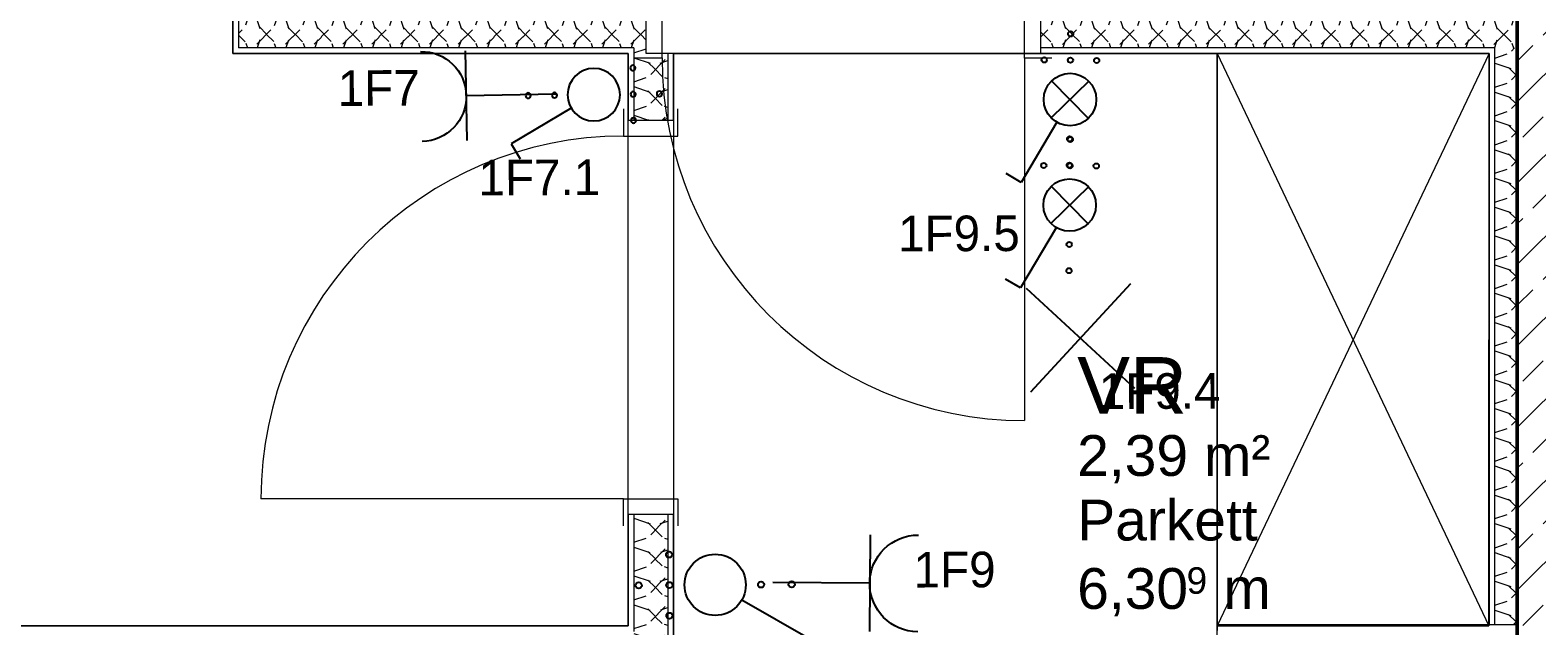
# Model space of a CAD drawing. Header units: metres. Extents: x -17679 to 22565, y -12299 to 33430.
# Drawn here: x -622 to 2703, y 15872 to 17186 of the extents above; entities that cross this region are included whole.
import ezdxf
from ezdxf.enums import TextEntityAlignment as Align

# ---------------------------------------------------------------- set-up
doc = ezdxf.new("R2010")
doc.units = ezdxf.units.M
doc.layers.get('0').update_dxf_attribs({"color": 252})
for name, color, linetype, lineweight in [('A_Decken', 8, 'Continuous', 13), ('A_Moebel', 6, 'Continuous', 13), ('A_Raeume_', 7, 'Continuous', 5), ('A_Raeume_Beschriftung_', 7, 'Continuous', 9), ('A_Tueren', 31, 'Continuous', 13), ('A_Waende', 7, 'Continuous', 13)]:
    doc.layers.add(name, color=color, linetype=linetype, lineweight=lineweight)
doc.layers.add('E_Steckdose+Schalter', color=150, linetype='Continuous', true_color=0x0b6cf4)
doc.layers.add('ET_LEGENDE - Wohnung$0$800_KO_HI____L', color=130, linetype='Continuous')
doc.styles.add('Arial_2', font='arial.ttf', dxfattribs={"height": 0.09})
doc.styles.add('Arial_3', font='arial.ttf', dxfattribs={"height": 0.05849})
doc.styles.add('Arial_4', font='arial.ttf', dxfattribs={"height": 0.125})
doc.styles.add('ET_LEGENDE - Wohnung$0$ROMANS', font='romans.shx', dxfattribs={"width": 0.6})

# ---------------------------------------------------------------- blocks, each defined once
blk = doc.blocks.new('*U543')
for p, q in [((-70.7, -70.7), (70.7, 70.7)), ((70.7, -70.7), (-70.7, 70.7))]:
    blk.add_line(p, q)
at = {"style": 'ET_LEGENDE - Wohnung$0$ROMANS', "width": 0.6, "flags": 1}
for tag, p in [('RAUMBUCHNUMMER', (0, -400)), ('ANLAGE', (0, -550))]:
    blk.add_attdef(tag, text='', height=100, dxfattribs=at).set_placement(p, align=Align.MIDDLE)
for tag, p in [('TEILANLAGE_NR', (0, -700)), ('KOMPONENTE', (0, -850)), ('KOMPONENTE_NR', (0, -1000)), ('BEZEICHNUNG', (0, -1150)), ('TYP', (0, -1300)), ('HERSTELLER', (0, -1450)), ('MODEL', (0, -1600)), ('LEISTUNG_MAX', (0, -1750)), ('SPEZIFISCH_1', (0, -1900)), ('SPEZIFISCH_2', (0, -2050)), ('SPEZIFISCH_3', (0, -2200)), ('SPEZIFISCH_4', (0, -2350)), ('SPEZIFISCH_5', (0, -2500)), ('GEWERKE_CODE', (0, -2650)), ('LV_POS', (0, -2800)), ('ZAEHLER', (0, -2950)), ('PLATZHALTER_1', (0, -3100)), ('PLATZHALTER_2', (0, -3250)), ('PLATZHALTER_3', (0, -3400)), ('JOBLISTE_VDMA', (0, -3550)), ('ET_SPEZIFISCH_1', (0, -3700)), ('ET_SPEZIFISCH_2', (0, -3850)), ('ET_SPEZIFISCH_3', (0, -4000)), ('ET_SPEZIFISCH_4', (0, -4150)), ('ET_SPEZIFISCH_5', (0, -4300)), ('ET_SPEZIFISCH_6', (0, -4450)), ('ET_SPEZIFISCH_7', (0, -4600))]:
    blk.add_attdef(tag, text='', height=100, dxfattribs=at).set_placement(p, align=Align.MIDDLE_CENTER)
blk = doc.blocks.new('*U553')
for p, q in [((62.5, 0), (-62.5, 0)), ((0, 0), (0, -125))]:
    blk.add_line(p, q)
blk.add_arc((0, 62.5), 62.5, 180, 0)
at = {"style": 'ET_LEGENDE - Wohnung$0$ROMANS', "width": 0.8, "flags": 1}
for tag, p in [('RAUMBUCHNUMMER', (0, -425)), ('ANLAGE', (0, -595.4)), ('TEILANLAGE_NR', (0, -755.5)), ('KOMPONENTE', (0, -901.3)), ('KOMPONENTE_NR', (0, -1063.3)), ('BEZEICHNUNG', (0, -1205.6)), ('TYP', (0, -1346.7)), ('HERSTELLER', (0, -1514.1)), ('MODEL', (0, -1677.3)), ('LEISTUNG_MAX', (0, -1851.5)), ('SPEZIFISCH_1', (0, -2012.8)), ('SPEZIFISCH_2', (0, -2200)), ('SPEZIFISCH_3', (0, -2374.2)), ('SPEZIFISCH_4', (0, -2548.5)), ('SPEZIFISCH_5', (0, -2722.7)), ('GEWERKE_CODE', (0, -2897)), ('LV_POS', (0, -3071.2)), ('ZAEHLER', (0, -3245.5)), ('PLATZHALTER_1', (0, -3419.7)), ('PLATZHALTER_2', (0, -3594)), ('PLATZHALTER_3', (0, -3768.2)), ('JOBLISTE_VDMA', (0, -3942.5)), ('ET_SPEZIFISCH_1', (0, -4116.7)), ('ET_SPEZIFISCH_2', (0, -4291)), ('ET_SPEZIFISCH_3', (0, -4465.2)), ('ET_SPEZIFISCH_4', (0, -4639.5)), ('ET_SPEZIFISCH_5', (0, -4813.7)), ('ET_SPEZIFISCH_6', (0, -4988)), ('ET_SPEZIFISCH_7', (0, -5162.2))]:
    blk.add_attdef(tag, text='', height=100, dxfattribs=at).set_placement(p, align=Align.MIDDLE)
blk = doc.blocks.new('*U534')
for p, q in [((25, 43.3), (91.7, 158.8)), ((91.7, 158.8), (120.5, 142.1))]:
    blk.add_line(p, q)
blk.add_circle((0, 0), 50)
at = {"layer": 'ET_LEGENDE - Wohnung$0$800_KO_HI____L'}
for centre in [(0, 125), (0, 75), (-50, -75), (0, -75), (50, -75), (0, -125)]:
    blk.add_circle(centre, 5, dxfattribs=at)
at = {"style": 'ET_LEGENDE - Wohnung$0$ROMANS', "width": 0.6, "flags": 1}
for tag, p in [('RAUMBUCHNUMMER', (-0.2, -465.7)), ('ANLAGE', (-0.2, -615.7))]:
    blk.add_attdef(tag, text='', height=100, dxfattribs=at).set_placement(p, align=Align.MIDDLE)
for tag, p in [('TEILANLAGE_NR', (-0.2, -765.7)), ('KOMPONENTE', (-0.2, -915.7)), ('KOMPONENTE_NR', (-0.2, -1065.7)), ('BEZEICHNUNG', (-0.2, -1215.7)), ('TYP', (-0.2, -1365.7)), ('HERSTELLER', (-0.2, -1515.7)), ('MODEL', (-0.2, -1665.7)), ('LEISTUNG_MAX', (-0.2, -1815.7)), ('SPEZIFISCH_1', (-0.2, -1965.7)), ('SPEZIFISCH_2', (-0.2, -2115.7)), ('SPEZIFISCH_3', (-0.2, -2265.7)), ('SPEZIFISCH_4', (-0.2, -2415.7)), ('SPEZIFISCH_5', (-0.2, -2565.7)), ('GEWERKE_CODE', (-0.2, -2715.7)), ('LV_POS', (-0.2, -2865.7)), ('ZAEHLER', (-0.2, -3015.7)), ('PLATZHALTER_1', (-0.2, -3165.7)), ('PLATZHALTER_2', (-0.2, -3315.7)), ('PLATZHALTER_3', (-0.2, -3465.7)), ('JOBLISTE_VDMA', (-0.2, -3615.7)), ('ET_SPEZIFISCH_1', (-0.2, -3765.7)), ('ET_SPEZIFISCH_2', (-0.2, -3915.7)), ('ET_SPEZIFISCH_3', (-0.2, -4065.7)), ('ET_SPEZIFISCH_4', (-0.2, -4215.7)), ('ET_SPEZIFISCH_5', (-0.2, -4365.7)), ('ET_SPEZIFISCH_6', (-0.2, -4515.7)), ('ET_SPEZIFISCH_7', (-0.2, -4665.7))]:
    blk.add_attdef(tag, text='', height=100, dxfattribs=at).set_placement(p, align=Align.MIDDLE_CENTER)
blk = doc.blocks.new('*U548')
for p, q in [((25, 43.3), (91.7, 158.8)), ((91.7, 158.8), (120.5, 142.1)), ((-35.4, -35.4), (35.4, 35.4)), ((35.4, -35.4), (-35.4, 35.4))]:
    blk.add_line(p, q)
blk.add_circle((0, 0), 50)
at = {"layer": 'ET_LEGENDE - Wohnung$0$800_KO_HI____L'}
for centre in [(0, 125), (0, 75), (-50, -75), (0, -75), (50, -75), (0, -125)]:
    blk.add_circle(centre, 5, dxfattribs=at)
at = {"style": 'ET_LEGENDE - Wohnung$0$ROMANS', "width": 0.6, "flags": 1}
for tag, p in [('RAUMBUCHNUMMER', (-0.2, -465.7)), ('ANLAGE', (-0.2, -615.7))]:
    blk.add_attdef(tag, text='', height=100, dxfattribs=at).set_placement(p, align=Align.MIDDLE)
for tag, p in [('TEILANLAGE_NR', (-0.2, -765.7)), ('KOMPONENTE', (-0.2, -915.7)), ('KOMPONENTE_NR', (-0.2, -1065.7)), ('BEZEICHNUNG', (-0.2, -1215.7)), ('TYP', (-0.2, -1365.7)), ('HERSTELLER', (-0.2, -1515.7)), ('MODEL', (-0.2, -1665.7)), ('LEISTUNG_MAX', (-0.2, -1815.7)), ('SPEZIFISCH_1', (-0.2, -1965.7)), ('SPEZIFISCH_2', (-0.2, -2115.7)), ('SPEZIFISCH_3', (-0.2, -2265.7)), ('SPEZIFISCH_4', (-0.2, -2415.7)), ('SPEZIFISCH_5', (-0.2, -2565.7)), ('GEWERKE_CODE', (-0.2, -2715.7)), ('LV_POS', (-0.2, -2865.7)), ('ZAEHLER', (-0.2, -3015.7)), ('PLATZHALTER_1', (-0.2, -3165.7)), ('PLATZHALTER_2', (-0.2, -3315.7)), ('PLATZHALTER_3', (-0.2, -3465.7)), ('JOBLISTE_VDMA', (-0.2, -3615.7)), ('ET_SPEZIFISCH_1', (-0.2, -3765.7)), ('ET_SPEZIFISCH_2', (-0.2, -3915.7)), ('ET_SPEZIFISCH_3', (-0.2, -4065.7)), ('ET_SPEZIFISCH_4', (-0.2, -4215.7)), ('ET_SPEZIFISCH_5', (-0.2, -4365.7)), ('ET_SPEZIFISCH_6', (-0.2, -4515.7)), ('ET_SPEZIFISCH_7', (-0.2, -4665.7))]:
    blk.add_attdef(tag, text='', height=100, dxfattribs=at).set_placement(p, align=Align.MIDDLE_CENTER)
blk = doc.blocks.new('UZ_D1 - SL_0800x2000_Zimmertür_Stahlzarge_GK-7175309-263_PP_03DG_BT2')
at = {"layer": 'A_Tueren', "lineweight": 5}
for p, q in [((-0.4, 0.06), (-0.46, 0.06)), ((-0.4, -0.06), (-0.4, 0.06)), ((0.4, 0.06), (0.46, 0.06)), ((0.4, -0.06), (0.4, 0.06)), ((-0.46, -0.06), (-0.4, -0.06)), ((0.46, -0.06), (0.4, -0.06)), ((0.4, -0.06), (0.4, -0.86))]:
    blk.add_line(p, q, dxfattribs=at)
blk.add_arc((0.4, -0.06), 0.8, 180, 270, dxfattribs=at)
blk = doc.blocks.new('UZ_D1 - SL_0800x2000_Zimmertür_Stahlzarge_GK-5426790-263_PP_03DG_BT2')
at = {"layer": 'A_Tueren', "lineweight": 5}
for p, q in [((-0.4, 0.06), (-0.46, 0.06)), ((-0.4, -0.06), (-0.4, 0.06)), ((0.4, 0.06), (0.46, 0.06)), ((0.4, -0.06), (0.4, 0.06)), ((-0.46, -0.06), (-0.4, -0.06)), ((0.46, -0.06), (0.4, -0.06)), ((0.4, -0.06), (0.4, -0.86))]:
    blk.add_line(p, q, dxfattribs=at)
blk.add_arc((0.4, -0.06), 0.8, 180, 270, dxfattribs=at)
blk = doc.blocks.new('Moeb_Schrank - Schrank_2m_60cm-9803408-263_PP_03DG_BT2')
at = {"layer": 'A_Moebel', "color": 8}
for p, q in [((0, 0), (1.2627, 0.6)), ((0, 0.6), (1.2627, 0)), ((1.2627, 0.6), (0, 0.6)), ((0, 0.6), (0, 0)), ((0, 0), (0, 0.6)), ((0, 0.6), (1.26, 0.6)), ((1.26, 0.6), (1.2607, 0.6)), ((1.2627, 0), (1.2627, 0.6)), ((0, 0), (1.2627, 0)), ((1.2627, 0), (0, 0))]:
    blk.add_line(p, q, dxfattribs=at)
blk = doc.blocks.new('6546546')
at = {"layer": 'A_Waende', "lineweight": 5, "true_color": 0x636466}
h = blk.add_hatch(dxfattribs=at)
h.set_pattern_fill('FP_2', color=251, style=0, pattern_type=2)
h.set_pattern_definition([(45, (0, 0), (-0.08980256, 0.08980256), []), (45, (0.0898, 0), (-0.08980256, 0.08980256), [0.0635, -0.03175])])
h.paths.add_polyline_path([(-46.8834, 68.9836), (-46.8834, 75.6965), (-47.0632, 75.6965), (-47.0634, 68.9836), (-46.8834, 68.9836)])
h.paths.add_polyline_path([(-47.0633, 71.9932), (-47.0633, 71.9932), (-47.0633, 72.0025)])
h = blk.add_hatch(dxfattribs=at)
h.set_pattern_fill('FP_21', color=251, angle=-112.36, style=0, pattern_type=2)
h.set_pattern_definition([(224.994, (-48.48036, 73.44103), (-0.12703, -0.2539865), [0.02245, -0.15715]), (224.994, (-48.52824, 73.32989), (-0.12703, -0.2539865), [0.02245, -0.15715]), (224.994, (-48.54405, 73.44128), (-0.12703, -0.2539865), [0.02245, -0.15715]), (224.994, (-48.59193, 73.33014), (-0.12703, -0.2539865), [0.02245, -0.15715]), (251.559, (-48.49629, 73.425955), (-0.1270539, -0.5079844), [0.0502, -0.35141]), (251.559, (-48.512537, 73.378573), (-0.1270539, -0.5079844), [0.0502, -0.35141]), (251.559, (-48.560365, 73.42528), (-0.1270539, -0.5079844), [0.0502, -0.35141]), (251.559, (-48.575687, 73.377517), (-0.1270539, -0.5079844), [0.0502, -0.35141]), (314.994, (-48.49647, 73.33088), (-0.126977, 0.254013), [0.02245, -0.15715]), (314.994, (-48.54405, 73.44128), (-0.126977, 0.254013), [0.02245, -0.15715]), (314.994, (-48.56055, 73.3302), (-0.126977, 0.254013), [0.02245, -0.15715]), (314.994, (-48.60775, 73.44153), (-0.126977, 0.254013), [0.02245, -0.15715]), (288.429, (-48.512537, 73.378573), (-0.1269475, 0.508011), [0.0502, -0.35141]), (288.429, (-48.527675, 73.42589), (-0.1269475, 0.508011), [0.0502, -0.35141]), (288.429, (-48.575687, 73.377517), (-0.1269475, 0.508011), [0.0502, -0.35141]), (288.429, (-48.59175, 73.425214), (-0.1269475, 0.508011), [0.0502, -0.35141])])
h.paths.add_polyline_path([(-47.0632, 73.3539), (-47.0632, 73.4289), (-48.1154, 73.429), (-48.1154, 73.354), (-47.0823, 73.3539)])
h.paths.add_polyline_path([(-48.9855, 73.3541), (-48.9855, 73.4291), (-49.8854, 73.4291), (-49.8852, 73.3542), (-48.9855, 73.3541)])
h = blk.add_hatch(dxfattribs=at)
h.set_pattern_fill('FP_105', color=251, angle=-112.36, style=0, pattern_type=2)
h.set_pattern_definition([(315, (-49.02559, 72.6597), (0.254, -0.127003), [0.02245, -0.15715]), (315, (-48.91407, 72.61274), (0.254, -0.127003), [0.02245, -0.15715]), (315, (-49.02546, 72.59693), (0.254, -0.127003), [0.02245, -0.15715]), (315, (-48.91432, 72.54905), (0.254, -0.127003), [0.02245, -0.15715]), (341.565, (-49.010137, 72.644693), (0.5079977, -0.1270007), [0.0502, -0.35141]), (341.565, (-48.96183, 72.628066), (0.5079977, -0.1270007), [0.0502, -0.35141]), (341.565, (-49.00946, 72.58062), (0.5079977, -0.1270007), [0.0502, -0.35141]), (341.565, (-48.96208, 72.56437), (0.5079977, -0.1270007), [0.0502, -0.35141]), (45, (-48.91413, 72.64413), (-0.254, -0.127003), [0.02245, -0.15715]), (45, (-49.02546, 72.59693), (-0.254, -0.127003), [0.02245, -0.15715]), (45, (-48.91438, 72.580435), (-0.254, -0.127003), [0.02245, -0.15715]), (45, (-49.02571, 72.53324), (-0.254, -0.127003), [0.02245, -0.15715]), (18.435, (-48.96183, 72.628066), (-0.5079977, -0.1270007), [0.0502, -0.35141]), (18.435, (-49.01045, 72.612384), (-0.5079977, -0.1270007), [0.0502, -0.35141]), (18.435, (-48.96208, 72.56437), (-0.5079977, -0.1270007), [0.0502, -0.35141]), (18.435, (-49.009396, 72.549234), (-0.5079977, -0.1270007), [0.0502, -0.35141])])
h.paths.add_polyline_path([(-48.9382, 71.9912), (-48.9382, 72.3242), (-49.0132, 72.3242), (-49.0132, 71.9912)])
h.paths.add_polyline_path([(-49.0132, 73.1942), (-48.9382, 73.1942), (-48.9382, 73.3416), (-48.9855, 73.3416), (-48.9855, 73.3541), (-49.0132, 73.3541), (-49.0132, 73.2278)])
h.paths.add_polyline_path([(-48.9855, 73.3416), (-48.9855, 73.3416), (-48.989, 73.3525)])
h = blk.add_hatch(dxfattribs=at)
h.set_pattern_fill('FP_134', color=251, angle=-112.36, style=0, pattern_type=2)
h.set_pattern_definition([(315, (-47.12588, 72.71193), (0.254, -0.127003), [0.02245, -0.15715]), (315, (-47.01474, 72.66405), (0.254, -0.127003), [0.02245, -0.15715]), (315, (-47.12521, 72.64786), (0.254, -0.127003), [0.02245, -0.15715]), (315, (-47.01499, 72.60036), (0.254, -0.127003), [0.02245, -0.15715]), (341.565, (-47.109887, 72.69562), (0.5079977, -0.1270007), [0.0502, -0.35141]), (341.565, (-47.062505, 72.679373), (0.5079977, -0.1270007), [0.0502, -0.35141]), (341.565, (-47.110136, 72.631926), (0.5079977, -0.1270007), [0.0502, -0.35141]), (341.565, (-47.062374, 72.616604), (0.5079977, -0.1270007), [0.0502, -0.35141]), (45, (-47.01481, 72.69544), (-0.254, -0.127003), [0.02245, -0.15715]), (45, (-47.12521, 72.64786), (-0.254, -0.127003), [0.02245, -0.15715]), (45, (-47.01506, 72.63174), (-0.254, -0.127003), [0.02245, -0.15715]), (45, (-47.12546, 72.58416), (-0.254, -0.127003), [0.02245, -0.15715]), (18.435, (-47.062505, 72.679373), (-0.5079977, -0.1270007), [0.0502, -0.35141]), (18.435, (-47.10982, 72.664235), (-0.5079977, -0.1270007), [0.0502, -0.35141]), (18.435, (-47.062374, 72.616604), (-0.5079977, -0.1270007), [0.0502, -0.35141]), (18.435, (-47.11007, 72.60054), (-0.5079977, -0.1270007), [0.0502, -0.35141])])
h.paths.add_polyline_path([(-47.1132, 72.0814), (-47.0633, 72.0814), (-47.0632, 73.3539), (-47.1132, 73.3539), (-47.1132, 72.2239)])
at = {"layer": 'A_Decken', "color": 251, "true_color": 0x636466}
for p, q in [((-48.9257, 73.3416), (-48.1155, 73.3415)), ((-49.0257, 72.3242), (-49.0257, 73.1942)), ((-48.9257, 73.1942), (-48.9257, 72.3242))]:
    blk.add_line(p, q, dxfattribs=at)
at = {"layer": 'A_Raeume_', "color": 251, "true_color": 0x636466, "flags": 128}
for points in [[(-53.1184, 72.0789), (-51.8483, 72.0789), (-51.8483, 72.0788), (-51.7467, 72.0788), (-49.0257, 72.0787), (-49.0257, 72.1185), (-49.0257, 73.3416), (-49.8979, 73.3417), (-49.8977, 75.634), (-53.1183, 75.6341), (-53.1183, 75.3567), (-53.1183, 75.3566), (-53.1183, 75.2036), (-53.1184, 73.1297), (-53.1184, 72.9766)], [(-47.1257, 73.3414), (-48.9257, 73.3416), (-48.9257, 71.9807), (-47.7257, 71.9807), (-47.7257, 72.0807), (-47.1257, 72.0807)]]:
    blk.add_lwpolyline(points, close=True, dxfattribs=at)
at = {"layer": 'A_Waende', "color": 251, "true_color": 0x636466}
for p, q in [((-49.8977, 75.634), (-49.8979, 73.3417)), ((-49.8852, 75.634), (-49.8854, 73.3542)), ((-49.0132, 73.3541), (-49.8854, 73.3542)), ((-49.0132, 73.3541), (-49.0132, 73.1942)), ((-48.9855, 73.3416), (-48.9855, 73.3541)), ((-48.1155, 73.354), (-48.1155, 73.3415)), ((-47.1132, 73.3539), (-48.1155, 73.354)), ((-47.1132, 72.0814), (-47.1132, 73.3539)), ((-49.8979, 73.3417), (-49.0257, 73.3416)), ((-49.0257, 73.3416), (-49.0257, 73.1942)), ((-48.9257, 73.3416), (-48.9382, 73.3416)), ((-48.9382, 73.3416), (-48.9382, 73.1942)), ((-48.9257, 73.1942), (-48.9257, 73.3416)), ((-48.1155, 73.3415), (-47.1257, 73.3414)), ((-47.1257, 73.3414), (-47.1257, 72.0814)), ((-49.0257, 73.1942), (-49.0132, 73.1942)), ((-48.9382, 73.1942), (-48.9257, 73.1942)), ((-49.0132, 72.3242), (-49.0257, 72.3242)), ((-49.0257, 72.3242), (-49.0257, 72.0787)), ((-49.0132, 72.3242), (-49.0132, 72.0662)), ((-48.9257, 72.3242), (-48.9382, 72.3242)), ((-48.9382, 72.3242), (-48.9382, 71.9912)), ((-48.9257, 71.9787), (-48.9257, 72.3242)), ((-49.0257, 72.0787), (-51.7483, 72.0788)), ((-47.0633, 72.0807), (-47.7257, 72.0807)), ((-47.7257, 72.0807), (-47.7257, 72.0682)), ((-47.1257, 72.0814), (-47.1132, 72.0814))]:
    blk.add_line(p, q, dxfattribs=at)
at = {"layer": 'A_Waende', "color": 251, "lineweight": 5, "true_color": 0x636466}
for p, q in [((-48.9855, 73.3541), (-48.9854, 73.4291)), ((-48.1154, 73.429), (-48.1155, 73.354)), ((-48.9382, 73.3416), (-48.9855, 73.3416)), ((-47.0632, 72.0814), (-47.0632, 73.2706)), ((-49.0132, 73.1942), (-48.9382, 73.1942)), ((-48.9382, 72.3242), (-49.0132, 72.3242)), ((-47.1132, 72.0814), (-47.0632, 72.0814))]:
    blk.add_line(p, q, dxfattribs=at)
at = {"layer": 'A_Waende', "color": 251, "lineweight": 50, "true_color": 0x636466}
for p, q in [((-47.0632, 73.3539), (-47.0632, 73.4289)), ((-47.0632, 73.2706), (-47.0632, 73.3539)), ((-47.0632, 73.3414), (-47.0635, 64.6267))]:
    blk.add_line(p, q, dxfattribs=at)
at = {"layer": 'A_Moebel', "color": 251, "true_color": 0x636466, "rotation": 269.9982758784648}
blk.add_blockref('Moeb_Schrank - Schrank_2m_60cm-9803408-263_PP_03DG_BT2', (-47.7257, 73.3414), dxfattribs=at)
at = {"layer": 'A_Tueren', "color": 251, "true_color": 0x636466}
for name, p, rotation in [('UZ_D1 - SL_0800x2000_Zimmertür_Stahlzarge_GK-7175309-263_PP_03DG_BT2', (-48.5505, 73.3915), 359.9941082324638), ('UZ_D1 - SL_0800x2000_Zimmertür_Stahlzarge_GK-5426790-263_PP_03DG_BT2', (-48.9757, 72.7592), 269.9999999999999)]:
    blk.add_blockref(name, p, dxfattribs=dict(at, rotation=rotation))
at = {"layer": 'A_Raeume_Beschriftung_', "color": 251, "true_color": 0x636466, "attachment_point": 1}
for s, insert, char_height, width, style in [('VR', (-48.0345, 72.6715), 0.125, 0.292616, 'Arial_4'), ('2,39 m²', (-48.0345, 72.4995), 0.09, 0.505063, 'Arial_2'), ('Parkett', (-48.0345, 72.357), 0.09, 0.464979, 'Arial_2'), ('6,30', (-48.0345, 72.2061), 0.09, 0.292616, 'Arial_2'), ('9', (-47.7931, 72.2079), 0.0585, 0.056118, 'Arial_3'), (' m', (-47.7468, 72.2061), 0.09, 0.164346, 'Arial_2')]:
    blk.add_mtext(s, dxfattribs=dict(at, insert=insert, char_height=char_height, width=width, style=style))

msp = doc.modelspace()

# ---------------------------------------------------------------- block references
at = {"xscale": 1000, "yscale": 1000, "zscale": 1000}
msp.add_blockref('6546546', (49723.1, -56206.7), dxfattribs=at)
at = {"layer": 'E_Steckdose+Schalter'}
for name, p, xscale, yscale, zscale, rotation in [('*U548', (1672.8, 17033.1), 1.158225034426243, 1.158225034426243, 1.158225034426243, 179.4160153068739), ('*U553', (340.4, 17041.8), -1.586793636067308, 1.586793636067308, 1.586793636067308, 91.09260429924139), ('*U534', (621.8, 17043.8), -1.158225034426243, 1.158225034426243, 1.158225034426243, 90.76001634260594), ('*U548', (1671.9, 16800.3), 1.158225034426243, 1.158225034426243, 1.158225034426243, 179.4160153068739), ('*U543', (1695.7, 16506.7), 1.626603779674895, 1.626603779674895, 1.626603779674895, 182.2804756445144), ('*U553', (1230.7, 15966.3), -1.709411511611679, 1.709411511611679, 1.70941151161168, 269.5670765846539), ('*U534', (889.7, 15962.4), 1.35063184888113, 1.35063184888113, 1.35063184888113, 270.358294675273)]:
    msp.add_blockref(name, p, dxfattribs=dict(at, xscale=xscale, yscale=yscale, zscale=zscale, rotation=rotation))

# ---------------------------------------------------------------- texts
at = {"color": 212}
for s, p in [('1F7', (56.7, 17019.1)), ('1F7.1', (367.4, 16821.6)), ('1F9.5', (1293.4, 16698.1)), ('1F9.4', (1736.3, 16350.4)), ('1F9', (1327.7, 15956.5))]:
    msp.add_text(s, height=78.55, rotation=0.1777, dxfattribs=at).set_placement(p)

doc.saveas('drawing.dxf')
